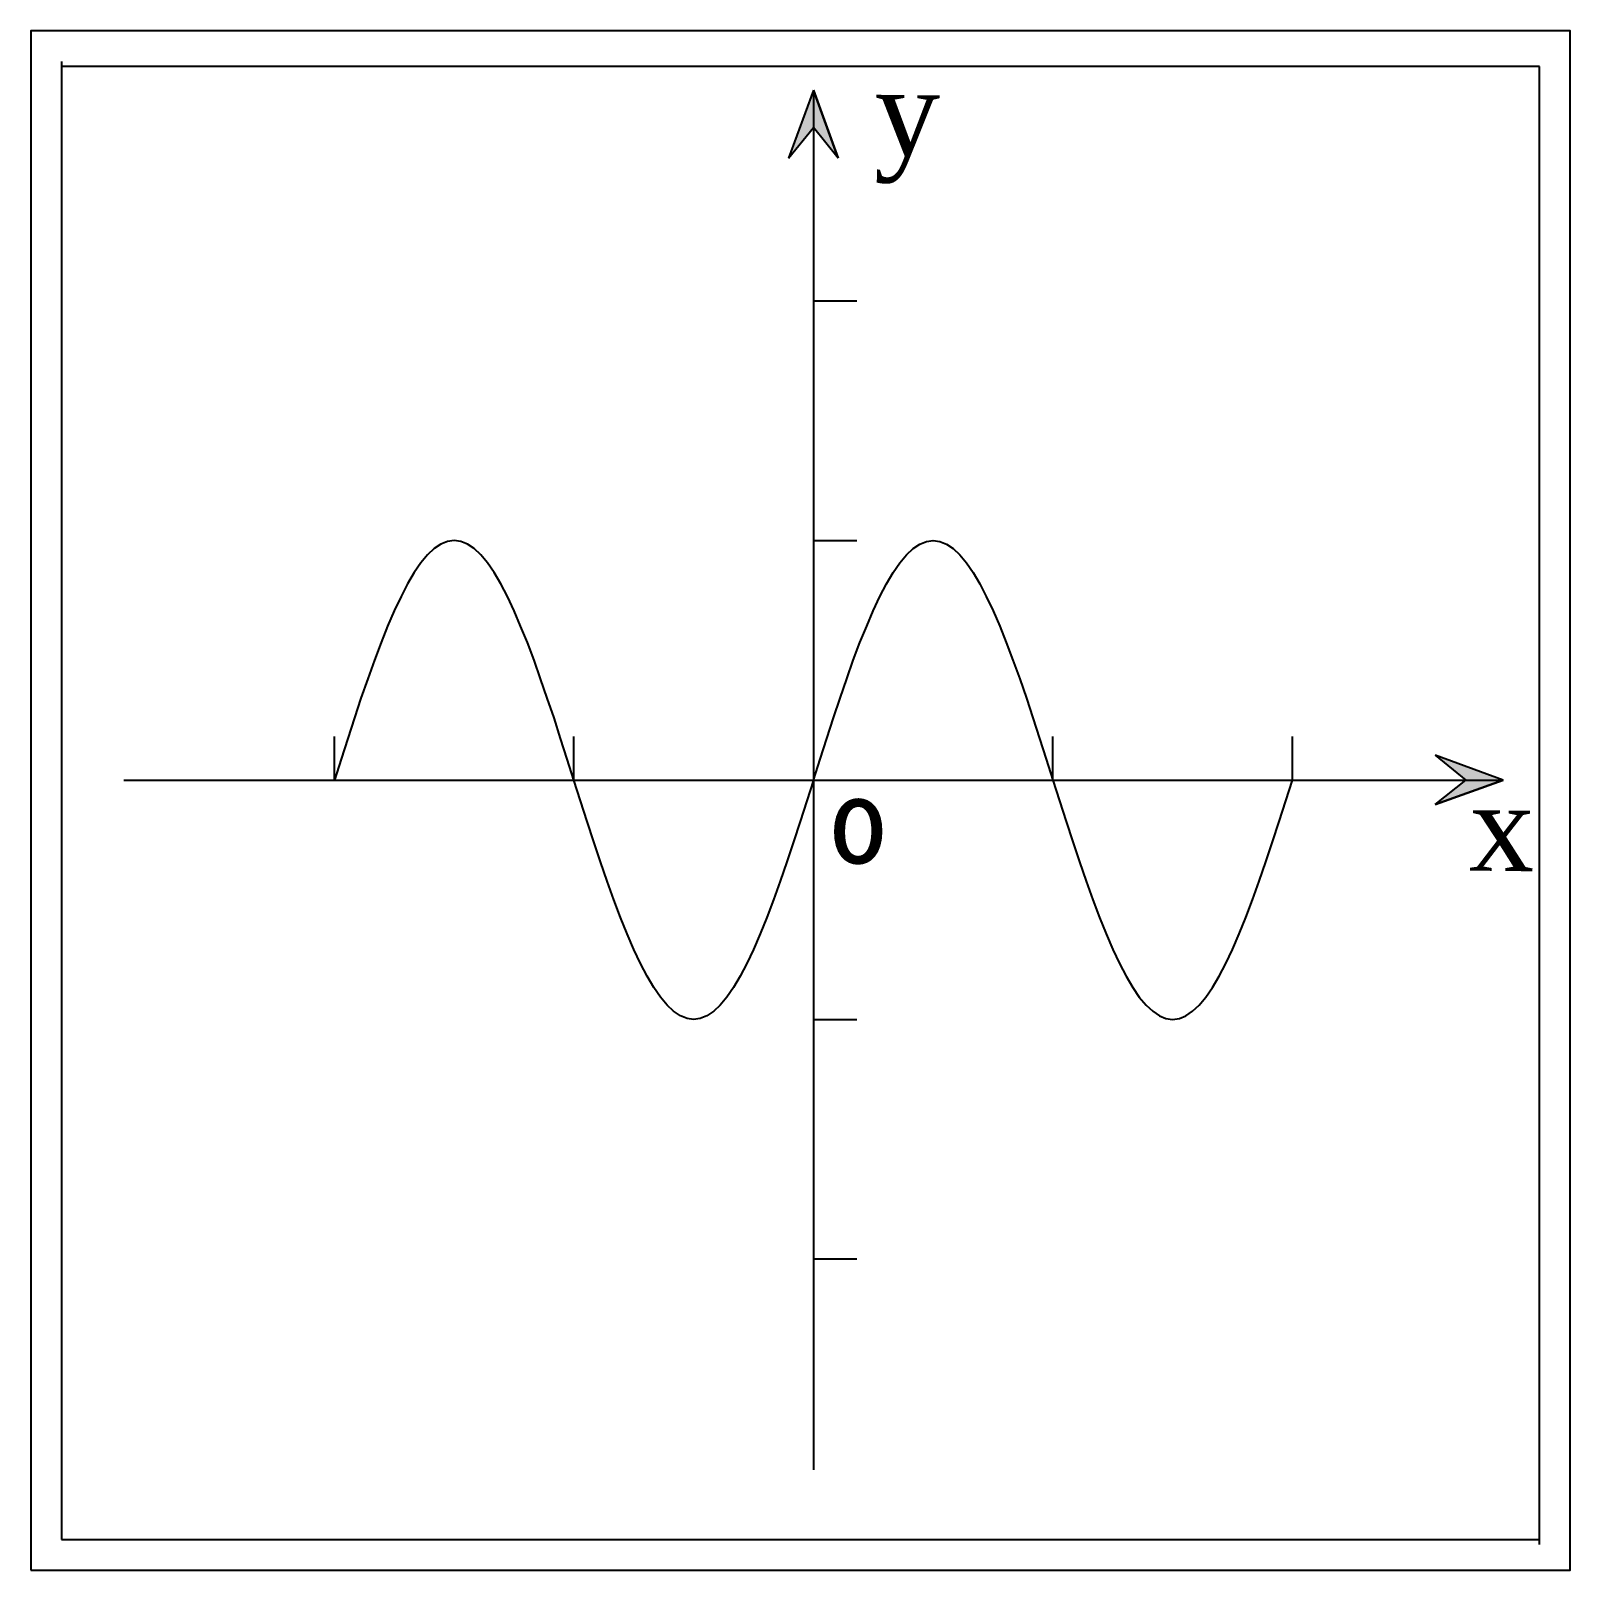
# Model space of a CAD drawing. Header units: millimetres. Extents: x 0 to 1000, y 0 to 1000.
import ezdxf

# ---------------------------------------------------------------- set-up
doc = ezdxf.new("R2010")
doc.units = ezdxf.units.MM
doc.layers.get('0').update_dxf_attribs({"color": 2})
for name, color, linetype in [('1', 1, 'Continuous'), ('2', 7, 'Continuous'), ('3', 7, 'Continuous')]:
    doc.layers.add(name, color=color, linetype=linetype)

msp = doc.modelspace()

# ---------------------------------------------------------------- hatches: boundary and pattern name
at = {"layer": '3'}
h = msp.add_hatch(color=256, dxfattribs=at)
h.paths.add_polyline_path([(508.4, 961.4), (508.4, 937.2), (524.5, 917.3)])
h.paths.add_polyline_path([(508.4, 961.4), (492.3, 917.3), (508.4, 937.2)])
h = msp.add_hatch(color=256, dxfattribs=at)
h.paths.add_polyline_path([(956.4, 513.3), (932.3, 513.3), (912.3, 497.3)])
h.paths.add_polyline_path([(956.4, 513.3), (912.3, 529.4), (932.3, 513.3)])

# ---------------------------------------------------------------- linework, layer by layer
at = {"color": 2}
msp.add_lwpolyline([(0, 0), (1000, 0), (1000, 1000), (0, 1000)], close=True, dxfattribs=at)
at = {"layer": '1', "color": 1}
for p, q in [((20, 980), (20, 20)), ((980, 976.7), (20, 976.7)), ((980, 16.7), (980, 976.7)), ((20, 20), (980, 20))]:
    msp.add_line(p, q, dxfattribs=at)
at = {"layer": '2'}
for points in [[(508.4, 513.3), (504.1, 499.8), (499.7, 486.3), (495.4, 473.1), (491.1, 460.1), (486.8, 447.6), (482.5, 435.5), (478.1, 424.1), (473.8, 413.3), (469.5, 403.3), (465.2, 394.2), (460.9, 385.9), (456.5, 378.6), (452.2, 372.3), (447.9, 367.1), (443.6, 363.1), (439.2, 360.1), (434.9, 358.3), (430.6, 357.8), (426.3, 358.3), (422, 360.1), (417.6, 363.1), (413.3, 367.1), (409, 372.3), (404.7, 378.6), (400.4, 385.9), (396, 394.2), (391.7, 403.3), (387.4, 413.3), (383.1, 424.1), (378.7, 435.5), (374.4, 447.6), (370.1, 460.1), (365.8, 473.1), (361.5, 486.3), (357.1, 499.8), (352.8, 513.3), (348.5, 526.9), (344.2, 540.3), (339.9, 553.6), (335.5, 566.5), (331.2, 579.1), (326.9, 591.1), (322.6, 602.6), (318.2, 613.3), (313.9, 623.3), (309.6, 632.5), (305.3, 640.8), (301, 648.1), (296.6, 654.3), (292.3, 659.5), (288, 663.6), (283.7, 666.5), (279.4, 668.3), (275, 668.9), (270.7, 668.3), (266.4, 666.5), (262.1, 663.6), (257.7, 659.5), (253.4, 654.3), (249.1, 648.1), (244.8, 640.8), (240.5, 632.5), (236.1, 623.3), (231.8, 613.3), (227.5, 602.6), (223.2, 591.1), (218.9, 579.1), (214.5, 566.5), (210.2, 553.6), (205.9, 540.3), (201.6, 526.9), (197.2, 513.3)], [(508.4, 513.3), (512.7, 526.9), (517, 540.3), (521.4, 553.6), (525.7, 566.5), (530, 579.1), (534.3, 591.1), (538.6, 602.6), (543, 613.3), (547.3, 623.3), (551.6, 632.5), (555.9, 640.8), (560.2, 648.1), (564.6, 654.3), (568.9, 659.5), (573.2, 663.6), (577.5, 666.5), (581.9, 668.3), (586.2, 668.9), (590.5, 668.3), (594.8, 666.5), (599.1, 663.6), (603.5, 659.5), (607.8, 654.3), (612.1, 648.1), (616.4, 640.8), (620.7, 632.5), (625.1, 623.3), (629.4, 613.3), (633.7, 602.6), (638, 591.1), (642.4, 579.1), (646.7, 566.5), (651, 553.6), (655.3, 540.3), (659.6, 526.9), (664, 513.3), (668.3, 499.8), (672.6, 486.3), (676.9, 473.1), (681.2, 460.1), (685.6, 447.6), (689.9, 435.5), (694.2, 424.1), (698.5, 413.3), (702.9, 403.3), (707.2, 394.2), (711.5, 385.9), (715.8, 378.6), (720.1, 372.3), (724.5, 367.1), (728.8, 363.1), (733.1, 360.1), (737.4, 358.3), (741.7, 357.8), (746.1, 358.3), (750.4, 360.1), (754.7, 363.1), (759, 367.1), (763.4, 372.3), (767.7, 378.6), (772, 385.9), (776.3, 394.2), (780.6, 403.3), (785, 413.3), (789.3, 424.1), (793.6, 435.5), (797.9, 447.6), (802.2, 460.1), (806.6, 473.1), (810.9, 486.3), (815.2, 499.8), (819.5, 513.3)]]:
    msp.add_lwpolyline(points, dxfattribs=at)
at = {"layer": '3'}
for p, q in [((508.4, 961.4), (492.3, 917.3)), ((508.4, 961.4), (508.4, 65.3)), ((524.5, 917.3), (508.4, 961.4)), ((508.4, 961.4), (524.5, 917.3)), ((492.3, 917.3), (508.4, 937.2)), ((524.5, 917.3), (508.4, 937.2)), ((508.4, 824.5), (536.5, 824.5)), ((508.4, 668.9), (536.5, 668.9)), ((197.2, 513.3), (197.2, 541.5)), ((352.8, 513.3), (352.8, 541.5)), ((664, 513.3), (664, 541.5)), ((819.5, 513.3), (819.5, 541.5)), ((956.4, 513.3), (912.3, 529.4)), ((912.3, 529.4), (932.3, 513.3)), ((60.4, 513.3), (956.4, 513.3)), ((956.4, 513.3), (912.3, 497.3)), ((912.3, 497.3), (956.4, 513.3)), ((912.3, 497.3), (932.3, 513.3)), ((508.4, 357.8), (536.5, 357.8)), ((508.4, 202.2), (536.5, 202.2))]:
    msp.add_line(p, q, dxfattribs=at)

# ---------------------------------------------------------------- texts
at = {"layer": '3', "char_height": 56.044, "width": 253.556, "attachment_point": 1, "rotation": 359.3838}
for s, insert in [('{\\fRomantic|b0|i0|c2|p2;y}', (548.5, 975.2)), ('{\\fSimSun|b0|i0|c134|p2;o}', (518.8, 515.4)), ('{\\fRomantic|b0|i0|c2|p2;x}', (934.8, 510.5))]:
    msp.add_mtext(s, dxfattribs=dict(at, insert=insert))

doc.saveas('drawing.dxf')
